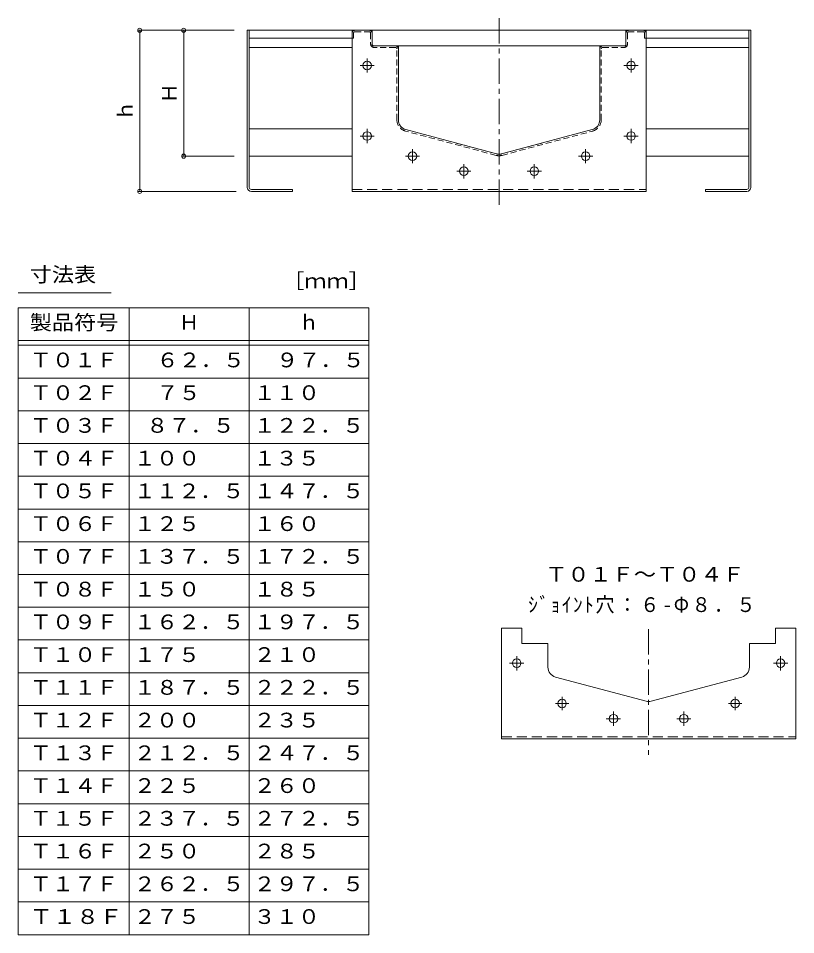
# Model space of a CAD drawing. Units: millimetres at full size, sheet at 1:5; details may follow other scales. Extents: x -1165 to 1205, y -959 to 958.
# Drawn here: x -1164 to -392, y -837 to 73 of the extents above; entities that cross this region are included whole.
import ezdxf
from ezdxf.enums import TextEntityAlignment as Align

# ---------------------------------------------------------------- set-up
doc = ezdxf.new("R2010")
doc.units = ezdxf.units.MM
doc.header["$LTSCALE"] = 5
doc.header["$PDMODE"] = 32
doc.header["$PDSIZE"] = 4
for name, pattern in [('CHAIN1', [8, 5, -1, 1, -1]), ('CHAIN2', [12, 9, -1, 1, -1]), ('DASHED1', [1.8, 1.2, -0.6]), ('DASHED2', [3, 2, -1])]:
    doc.linetypes.add(name, pattern=pattern)
for name, color, linetype, lineweight in [('0-0_通り芯', 3, 'Continuous', 9), ('0-1_躯体', 6, 'Continuous', 9), ('0-3_建具', 4, 'Continuous', 9), ('0-4_その他', 7, 'Continuous', 9), ('0-F_092', 7, 'Continuous', 9), ('3-0__2-a_N_s', 7, 'Continuous', 9)]:
    doc.layers.add(name, color=color, linetype=linetype, lineweight=lineweight)
doc.layers.add('3-F', color=2, linetype='Continuous')
doc.styles.add('ＭＳ ゴシック', font='')
doc.styles.get('ＭＳ ゴシック').set_extended_font_data('MS Gothic')

msp = doc.modelspace()

# ---------------------------------------------------------------- linework, layer by layer
at = {"layer": '0-0_通り芯'}
for p, q in [((-934.541, 61.178), (-934.541, -63.823)), ((-545.782, 61.178), (-934.541, 61.178)), ((-565.541, 61.178), (-438.541, 61.178)), ((-438.542, 61.178), (-438.542, -63.823)), ((-934.541, 53.178), (-832.541, 53.178)), ((-786.541, 45.679), (-586.542, 45.679)), ((-438.541, 53.178), (-540.541, 53.178)), ((-832.541, 44.178), (-934.541, 44.178)), ((-540.541, 44.178), (-438.541, 44.178)), ((-832.541, -36.625), (-934.541, -36.625)), ((-540.541, -36.625), (-438.541, -36.625)), ((-832.541, -63.823), (-934.541, -63.823)), ((-540.541, -63.823), (-438.542, -63.823))]:
    msp.add_line(p, q, dxfattribs=at)
at = {"layer": '0-0_通り芯', "linetype": 'DASHED1'}
for p, q in [((-832.541, 58.178), (-832.541, 53.179)), ((-831.041, 58.178), (-831.041, 53.179)), ((-815.542, 61.179), (-829.542, 61.179)), ((-829.541, 59.678), (-815.542, 59.678)), ((-814.041, 58.178), (-814.041, 47.178)), ((-812.542, 47.178), (-812.542, 58.178)), ((-560.542, 47.178), (-560.542, 58.178)), ((-559.042, 58.178), (-559.042, 47.178)), ((-543.542, 61.179), (-557.541, 61.179)), ((-543.542, 59.678), (-557.541, 59.678)), ((-542.042, 58.178), (-542.042, 53.179)), ((-540.541, 58.178), (-540.541, 53.179)), ((-831.041, 53.179), (-832.541, 53.179)), ((-789.542, 45.679), (-811.041, 45.679)), ((-562.042, 45.679), (-583.542, 45.679)), ((-542.042, 53.179), (-540.541, 53.179)), ((-789.542, 44.179), (-811.041, 44.179)), ((-788.041, -27.8), (-788.041, 42.679)), ((-786.541, -27.8), (-786.541, 42.679)), ((-586.542, -27.8), (-586.542, 42.679)), ((-585.041, -27.8), (-585.041, 42.679)), ((-583.542, 44.179), (-562.042, 44.179)), ((-689.518, -63.024), (-779.519, -38.909)), ((-683.565, -63.024), (-593.565, -38.909)), ((-689.13, -61.575), (-729.13, -50.857)), ((-683.953, -61.575), (-643.953, -50.857))]:
    msp.add_line(p, q, dxfattribs=at)
at = {"layer": '0-0_通り芯', "color": 4, "linetype": 'CHAIN2'}
for p, q in [((-630.621, -607.181), (-617.361, -607.181)), ((-623.991, -600.546), (-623.991, -613.811)), ((-445.36, -607.181), (-458.62, -607.181)), ((-451.99, -600.546), (-451.99, -613.811))]:
    msp.add_line(p, q, dxfattribs=at)
at = {"layer": '0-0_通り芯', "color": 4}
for centre in [(-623.991, -607.181), (-451.99, -607.181)]:
    msp.add_circle(centre, 4.25, dxfattribs=at)
at = {"layer": '0-0_通り芯', "linetype": 'DASHED1'}
for centre, radius, start, end in [((-829.542, 58.178), 3, 90, 180), ((-829.541, 58.178), 1.5, 90, 180), ((-815.542, 58.178), 3, 0, 90), ((-815.542, 58.178), 1.5, 0, 90), ((-557.541, 58.178), 3, 90, 180), ((-557.541, 58.178), 1.5, 90, 180), ((-543.542, 58.178), 3, 0, 90), ((-543.542, 58.178), 1.5, 0, 90), ((-811.041, 47.178), 3, 180, 270), ((-811.041, 47.178), 1.5, 180, 270), ((-789.542, 42.679), 3, 0, 90), ((-583.542, 42.679), 3, 90, 180), ((-562.042, 47.178), 3, 270, 0), ((-562.042, 47.178), 1.5, 270, 0), ((-789.542, 42.679), 1.5, 0, 90), ((-583.542, 42.679), 1.5, 90, 180), ((-776.542, -27.8), 11.5, 180, 254.99979), ((-596.541, -27.8), 11.5, 285.00021, 0), ((-686.542, -51.916), 11.5, 255.00041, 284.99959), ((-686.542, -51.916), 10, 254.99962, 285.00038)]:
    msp.add_arc(centre, radius, start, end, dxfattribs=at)
at = {"layer": '0-1_躯体', "linetype": 'CHAIN1'}
for p, q in [((-686.541, 72.989), (-686.541, -115.223)), ((-817.591, 19.139), (-817.591, 33.212)), ((-555.492, 19.139), (-555.492, 33.212)), ((-810.554, 26.176), (-824.627, 26.176)), ((-562.528, 26.176), (-548.455, 26.176)), ((-810.554, -43.821), (-824.627, -43.821)), ((-817.591, -50.858), (-817.591, -36.785)), ((-562.528, -43.821), (-548.455, -43.821)), ((-555.492, -50.858), (-555.492, -36.785)), ((-772.541, -70.858), (-772.541, -56.785)), ((-600.541, -70.858), (-600.541, -56.785)), ((-765.505, -63.822), (-779.578, -63.822)), ((-721.541, -85.858), (-721.541, -71.785)), ((-651.541, -85.858), (-651.541, -71.785)), ((-607.577, -63.822), (-593.504, -63.822)), ((-714.504, -78.821), (-728.578, -78.821)), ((-658.578, -78.821), (-644.505, -78.821))]:
    msp.add_line(p, q, dxfattribs=at)
at = {"layer": '0-1_躯体'}
for p, q in [((-936.541, 61.178), (-936.541, -94.822)), ((-936.541, 61.178), (-934.541, 61.178)), ((-934.541, 61.178), (-934.541, -94.822)), ((-812.542, 61.179), (-832.541, 61.179)), ((-832.541, 61.179), (-832.541, -98.822)), ((-812.542, 45.679), (-812.542, 61.179)), ((-560.542, 45.679), (-560.542, 61.179)), ((-438.541, 61.178), (-438.541, -94.822)), ((-436.541, 61.178), (-438.541, 61.178)), ((-436.541, 61.178), (-436.541, -94.822)), ((-812.542, 45.679), (-786.541, 45.679)), ((-786.542, -27.8), (-786.541, 45.679)), ((-560.542, 45.679), (-586.542, 45.679)), ((-586.542, -27.8), (-586.542, 45.679)), ((-779.13, -37.459), (-689.13, -61.575)), ((-593.954, -37.459), (-683.954, -61.575)), ((-932.54, -96.821), (-891.541, -96.821)), ((-932.54, -98.822), (-891.541, -98.822)), ((-891.541, -96.821), (-891.541, -98.822)), ((-832.541, -98.822), (-540.541, -98.822)), ((-481.541, -96.821), (-481.541, -98.822)), ((-440.542, -96.821), (-481.541, -96.821)), ((-440.542, -98.822), (-481.541, -98.822))]:
    msp.add_line(p, q, dxfattribs=at)
at = {"layer": '0-1_躯体', "linetype": 'DASHED2'}
msp.add_line((-832.541, -96.822), (-540.541, -96.822), dxfattribs=at)
at = {"layer": '0-1_躯体', "color": 4, "linetype": 'CHAIN1'}
for p, q in [((-537.99, -533.449), (-537.99, -658.076)), ((-669.04, -574.22), (-669.04, -560.147)), ((-406.941, -574.22), (-406.941, -560.147)), ((-662.003, -567.184), (-676.077, -567.184)), ((-413.977, -567.184), (-399.904, -567.184)), ((-572.99, -629.217), (-572.99, -615.144)), ((-502.991, -629.217), (-502.991, -615.144)), ((-565.954, -622.181), (-580.027, -622.181)), ((-510.027, -622.181), (-495.954, -622.181))]:
    msp.add_line(p, q, dxfattribs=at)
at = {"layer": '0-1_躯体', "color": 4, "linetype": 'DASHED2'}
msp.add_line((-683.991, -640.181), (-391.99, -640.181), dxfattribs=at)
at = {"layer": '0-1_躯体'}
msp.add_lwpolyline([(-560.542, 61.179), (-540.541, 61.179), (-540.541, -98.822)], dxfattribs=at)
for centre, radius, start, end in [((-776.542, -27.8), 10, 179.99899, 254.99962), ((-596.542, -27.8), 10, 285.00038, 0), ((-686.542, -51.916), 10, 254.99962, 285.00038), ((-932.54, -94.822), 4, 180, 270), ((-932.54, -94.822), 2, 180, 270), ((-440.542, -94.822), 2, 270, 0), ((-440.542, -94.822), 4, 270, 0)]:
    msp.add_arc(centre, radius, start, end, dxfattribs=at)
at = {"layer": '0-3_建具'}
for p, q in [((-663.991, -532.181), (-683.991, -532.181)), ((-683.991, -532.181), (-683.991, -642.181)), ((-663.991, -547.681), (-663.991, -532.181)), ((-411.991, -547.681), (-411.991, -532.181)), ((-411.99, -547.681), (-411.99, -532.181)), ((-663.991, -547.681), (-637.991, -547.681)), ((-637.991, -571.159), (-637.991, -547.681)), ((-411.99, -547.681), (-437.991, -547.681)), ((-437.991, -571.159), (-437.991, -547.681)), ((-437.99, -571.159), (-437.99, -547.681)), ((-630.579, -580.819), (-540.579, -604.935)), ((-445.401, -580.818), (-535.402, -604.934)), ((-683.991, -642.181), (-391.99, -642.181))]:
    msp.add_line(p, q, dxfattribs=at)
msp.add_lwpolyline([(-411.991, -532.181), (-391.99, -532.181), (-391.99, -642.181)], dxfattribs=at)
at = {"layer": '0-3_建具', "color": 6}
for centre in [(-817.591, 26.176), (-555.492, 26.176), (-817.591, -43.821), (-555.492, -43.821), (-772.541, -63.822), (-600.541, -63.822), (-721.541, -78.821), (-651.541, -78.821)]:
    msp.add_circle(centre, 4.25, dxfattribs=at)
at = {"layer": '0-3_建具'}
for centre in [(-669.04, -567.184), (-406.941, -567.184), (-572.99, -622.181), (-502.991, -622.181)]:
    msp.add_circle(centre, 4.25, dxfattribs=at)
for centre, start, end in [((-627.991, -571.159), 179.99934, 254.9998), ((-447.99, -571.159), 285.00026, 0.0005), ((-537.99, -595.275), 254.99971, 285.00029)]:
    msp.add_arc(centre, 10, start, end, dxfattribs=at)
at = {"layer": '0-4_その他'}
for p in [(-1043.405, 61.178), (-999.716, 61.178), (-999.716, -63.823), (-1043.405, -98.822)]:
    msp.add_point(p, dxfattribs=at)
at = {"layer": '0-F_092'}
for p, q in [((-949.541, 61.178), (-1044.905, 61.178)), ((-1043.405, -98.822), (-1043.405, 61.178)), ((-999.716, -63.823), (-999.716, 61.178)), ((-949.541, -63.823), (-1001.216, -63.823)), ((-947.54, -98.822), (-1044.905, -98.822))]:
    msp.add_line(p, q, dxfattribs=at)
at = {"layer": '3-0__2-a_N_s'}
for p, q in [((-1163.931, -199.408), (-1071.729, -199.408)), ((-1053.766, -836.574), (-1053.766, -214.352)), ((-934.809, -214.352), (-934.809, -836.574)), ((-815.854, -214.352), (-815.854, -836.574)), ((-1163.931, -246.852), (-815.854, -246.852)), ((-815.854, -251.574), (-1163.931, -251.574)), ((-815.854, -284.074), (-1163.931, -284.074)), ((-815.854, -316.574), (-1163.931, -316.574)), ((-815.854, -349.074), (-1163.931, -349.074)), ((-815.854, -381.574), (-1163.931, -381.574)), ((-815.854, -414.074), (-1163.931, -414.074)), ((-815.854, -446.574), (-1163.931, -446.574)), ((-815.854, -479.074), (-1163.931, -479.074)), ((-815.854, -511.574), (-1163.931, -511.574)), ((-815.854, -544.074), (-1163.931, -544.074)), ((-815.854, -576.574), (-1163.931, -576.574)), ((-815.854, -609.074), (-1163.931, -609.074)), ((-815.854, -641.574), (-1163.931, -641.574)), ((-815.854, -674.074), (-1163.931, -674.074)), ((-815.854, -706.574), (-1163.931, -706.574)), ((-815.854, -739.074), (-1163.931, -739.074)), ((-815.854, -771.574), (-1163.931, -771.574)), ((-815.854, -804.074), (-1163.931, -804.074)), ((-815.854, -836.574), (-1163.931, -836.574))]:
    msp.add_line(p, q, dxfattribs=at)
msp.add_lwpolyline([(-815.854, -214.352), (-1163.931, -214.352), (-1163.931, -836.574)], dxfattribs=at)

# ---------------------------------------------------------------- texts
at = {"layer": '0-F_092', "style": 'ＭＳ ゴシック'}
for s, p in [('Ｈ', (-1002.216, -11.322)), ('ｈ', (-1045.905, -28.822))]:
    msp.add_text(s, height=14.66, rotation=90, dxfattribs=at).set_placement(p, align=Align.BOTTOM_LEFT)
at = {"layer": '0-F_092', "style": 'ＭＳ ゴシック', "width": 1.1}
msp.add_text('Ｔ０１Ｆ～Ｔ０４Ｆ', height=14.66, dxfattribs=at).set_placement((-640.662, -490.593), align=Align.BOTTOM_LEFT)
at = {"layer": '0-F_092', "insert": (-657.537, -517.954), "char_height": 14.66, "attachment_point": 7, "style": 'ＭＳ ゴシック'}
msp.add_mtext('\\T1.17;\\W0.95;ｼﾞｮｲﾝﾄ穴：６-Φ８．５', dxfattribs=at)
at = {"layer": '3-F', "style": 'ＭＳ ゴシック'}
for s, width, p in [('寸法表', 1.1, (-1152.598, -193.033)), ('［ｍｍ］', 1.1, (-901.912, -199.408)), ('製品符号', 1.1, (-1152.598, -240.602)), ('Ｔ０１Ｆ', 1.1, (-1152.598, -277.824)), ('６２．５', 1.1, (-1026.788, -277.824)), ('９７．５', 1.1, (-907.83, -277.824)), ('Ｔ０２Ｆ', 1.1, (-1152.598, -310.324)), ('１１０', 1.1, (-930.33, -310.324)), ('７５', 1.1, (-1026.788, -310.324)), ('Ｔ０３Ｆ', 1.1, (-1152.598, -342.824)), ('８７．５', 1.1, (-1036.914, -342.762)), ('１２２．５', 1.1, (-930.33, -342.824)), ('Ｔ０４Ｆ', 1.1, (-1152.598, -375.324)), ('１００', 1.1, (-1049.288, -375.324)), ('１３５', 1.1, (-930.33, -375.324)), ('Ｔ０５Ｆ', 1.1, (-1152.598, -407.824)), ('１１２．５', 1.1, (-1049.288, -407.824)), ('１４７．５', 1.1, (-930.33, -407.824)), ('Ｔ０６Ｆ', 1.1, (-1152.598, -440.324)), ('１２５', 1.1, (-1049.288, -440.324)), ('１６０', 1.1, (-930.33, -440.324)), ('Ｔ０７Ｆ', 1.1, (-1152.598, -472.824)), ('１３７．５', 1.1, (-1049.288, -472.824)), ('１７２．５', 1.1, (-930.33, -472.824)), ('Ｔ０８Ｆ', 1.1, (-1152.598, -505.324)), ('１５０', 1.1, (-1049.288, -505.324)), ('１８５', 1.1, (-930.33, -505.324)), ('Ｔ０９Ｆ', 1.1, (-1152.598, -537.824)), ('１６２．５', 1.1, (-1049.288, -537.824)), ('１９７．５', 1.1, (-930.33, -537.824)), ('Ｔ１０Ｆ', 1.1, (-1152.598, -570.324)), ('１７５', 1.1, (-1049.288, -570.324)), ('２１０', 1.1, (-930.33, -570.324)), ('Ｔ１１Ｆ', 1.1, (-1152.598, -602.824)), ('１８７．５', 1.1, (-1049.288, -602.824)), ('２２２．５', 1.1, (-930.33, -602.824)), ('Ｔ１２Ｆ', 1.1, (-1152.598, -635.324)), ('２００', 1.1, (-1049.288, -635.324)), ('２３５', 1.1, (-930.33, -635.324)), ('Ｔ１３Ｆ', 1.1, (-1152.598, -667.824)), ('２１２．５', 1.1, (-1049.288, -667.824)), ('２４７．５', 1.1, (-930.33, -667.824)), ('Ｔ１４Ｆ', 1.1, (-1152.598, -700.324)), ('２２５', 1.1, (-1049.288, -700.324)), ('２６０', 1.1, (-930.33, -700.324)), ('Ｔ１５Ｆ', 1.1, (-1152.598, -732.824)), ('２３７．５', 1.1, (-1049.288, -732.824)), ('２７２．５', 1.1, (-930.33, -732.824)), ('Ｔ１６Ｆ', 1.1, (-1152.598, -765.324)), ('２５０', 1.1, (-1049.288, -765.324)), ('２８５', 1.1, (-930.33, -765.324)), ('Ｔ１７Ｆ', 1.1, (-1152.598, -797.824)), ('２６２．５', 1.1, (-1049.288, -797.824)), ('２９７．５', 1.1, (-930.33, -797.824)), ('Ｔ１８Ｆ', 1.15, (-1152.598, -830.324)), ('２７５', 1.1, (-1049.288, -830.324)), ('３１０', 1.1, (-930.33, -830.324))]:
    msp.add_text(s, height=14.66, dxfattribs=dict(at, width=width)).set_placement(p, align=Align.BOTTOM_LEFT)
for s, p in [('Ｈ', (-1004.287, -240.602)), ('ｈ', (-885.331, -240.602))]:
    msp.add_text(s, height=14.66, dxfattribs=at).set_placement(p, align=Align.BOTTOM_LEFT)

doc.saveas('drawing.dxf')
